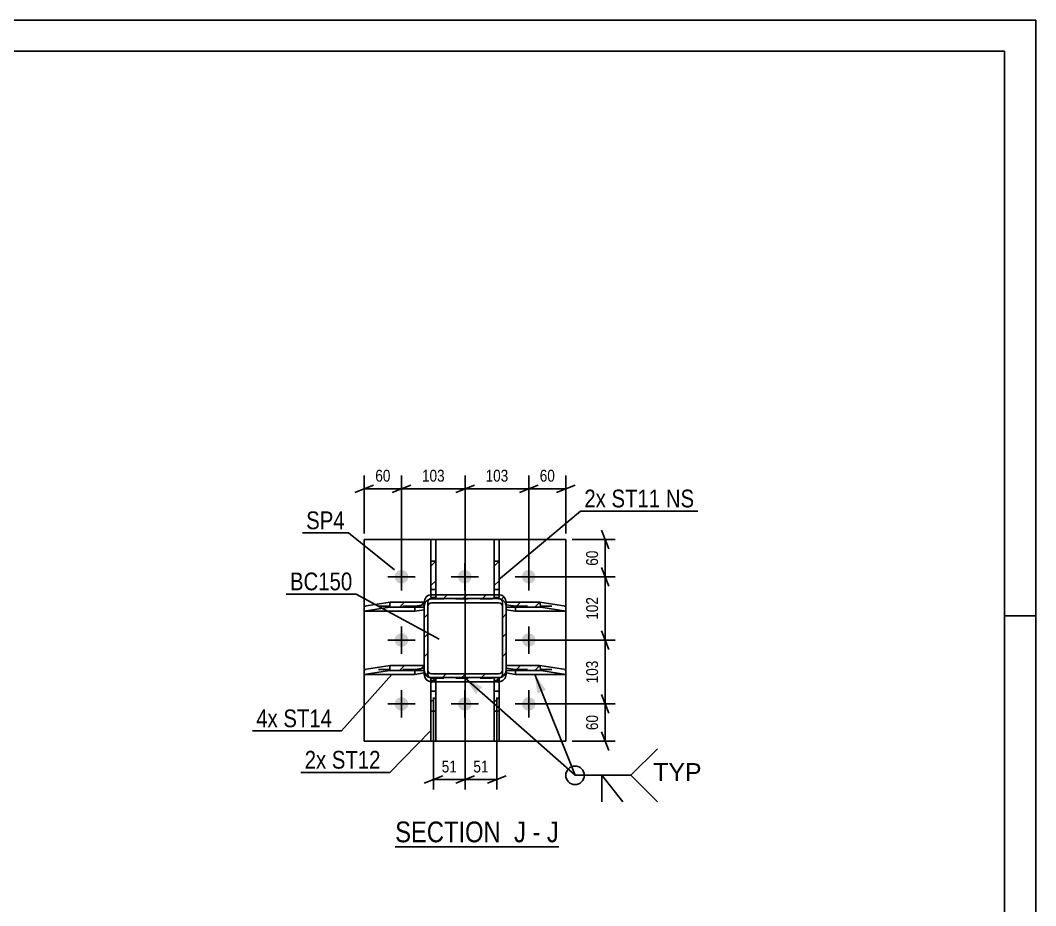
# Model space of a CAD drawing. Header units: millimetres. Extents: x -167 to 1022, y -666 to 175.
# Drawn here: x 858.5 to 1022.1, y 32.1 to 174.8 of the extents above; entities that cross this region are included whole.
import ezdxf

# ---------------------------------------------------------------- set-up
doc = ezdxf.new("R2010")
doc.units = ezdxf.units.MM
doc.linetypes.add('DXK_LINE_DOT2', pattern=[3.9198, 1.9599, -1.9599])
doc.linetypes.add('DXK_LINE_DOT3', pattern=[5.9187, 2.979, -0.9799, 0.9799, -0.9799])
doc.styles.add('Arial', font='ARIAL.TTF', dxfattribs={"height": 0.2})
doc.styles.add('Arial Narrow', font='ARIALN.TTF', dxfattribs={"height": 0.2})

# ---------------------------------------------------------------- blocks, each defined once
blk = doc.blocks.new('Unknown-389677493-14088')
at = {"color": 5, "linetype": 'Continuous'}
for p, q in [((1022.1, 174.83), (-166.9, 174.83)), ((1022.1, -666.17), (1022.1, 174.83)), ((1017.1, 169.83), (-161.9, 169.83)), ((1017.1, -661.17), (1017.1, 169.83)), ((1022.1, 78.83), (1017.1, 78.83))]:
    blk.add_line(p, q, dxfattribs=at)
blk = doc.blocks.new('Unknown-389677493-20 - 51169')
at = {"color": 6, "linetype": 'Continuous'}
blk.add_line((918.88, 41.56), (945.25, 41.56), dxfattribs=at)
at = {"color": 0, "linetype": 'Continuous'}
for points in [[(936.99, 42.31), (936.99, 45.81), (918.88, 45.81), (918.88, 42.31)], [(939.96, 42.31), (939.96, 45.81), (938.04, 45.81), (938.04, 42.31)], [(942.28, 42.31), (942.28, 45.81), (941.01, 45.81), (941.01, 42.31)], [(945.25, 42.31), (945.25, 45.81), (943.33, 45.81), (943.33, 42.31)]]:
    blk.add_wipeout(points, dxfattribs=at)
at = {"color": 7, "linetype": 'Continuous', "style": 'Arial Narrow'}
for s, p in [('SECTION ', (918.88, 42.31)), ('J', (938.04, 42.31)), ('J', (943.33, 42.31)), ('-', (941.01, 42.31))]:
    blk.add_text(s, height=3.34, dxfattribs=at).set_placement(p)
blk = doc.blocks.new('Part-389677493-51252 - 51169')
at = {"linetype": 'Continuous'}
h = blk.add_hatch(dxfattribs=at)
h.set_pattern_fill('', scale=0.7, style=0, pattern_type=0)
h.set_pattern_definition([(45, (935.6517, 68.8486), (-1.5715, 1.5715), [])])
h.paths.add_polyline_path([(935.65, 63.43), (935.65, 68.85), (934.85, 68.85), (934.85, 63.43)])
at = {"color": 7, "linetype": 'DXK_LINE_DOT2'}
for p, q in [((934.85, 63.43), (934.85, 68.85)), ((935.65, 63.43), (935.65, 68.85)), ((935.65, 68.41), (934.85, 68.41)), ((934.85, 66.67), (935.65, 66.67))]:
    blk.add_line(p, q, dxfattribs=at)
at = {"color": 2, "linetype": 'Continuous'}
for p, q in [((934.85, 63.43), (934.85, 68.85)), ((934.85, 68.85), (935.65, 68.85)), ((935.65, 68.85), (935.65, 63.43)), ((934.85, 58.61), (934.85, 63.43)), ((935.65, 63.43), (934.85, 63.43)), ((935.65, 63.43), (935.65, 58.61)), ((935.65, 58.61), (934.85, 58.61))]:
    blk.add_line(p, q, dxfattribs=at)
blk = doc.blocks.new('Part-389677493-51250 - 51169')
at = {"linetype": 'Continuous'}
h = blk.add_hatch(dxfattribs=at)
h.set_pattern_fill('', scale=0.7, style=0, pattern_type=0)
h.set_pattern_definition([(45, (936.0109, 68.941), (-1.57154, 1.57154), [])])
h.paths.add_polyline_path([(935.55, 68.85), (936.01, 68.94), (936.4, 69.2), (936.66, 69.6), (936.75, 70.06), (936.75, 81), (936.66, 81.46), (936.4, 81.85), (936.01, 82.12), (935.55, 82.21), (924.75, 82.21), (924.29, 82.12), (923.9, 81.85), (923.64, 81.46), (923.55, 81), (923.55, 70.06), (923.64, 69.6), (923.9, 69.2), (924.29, 68.94), (924.75, 68.85)])
h.paths.add_polyline_path([(924.75, 69.46), (924.52, 69.5), (924.33, 69.63), (924.2, 69.83), (924.15, 70.06), (924.15, 81), (924.2, 81.23), (924.33, 81.43), (924.52, 81.56), (924.75, 81.6), (935.55, 81.6), (935.78, 81.56), (935.98, 81.43), (936.11, 81.23), (936.15, 81), (936.15, 70.06), (936.11, 69.83), (935.98, 69.63), (935.78, 69.5), (935.55, 69.46)])
at = {"color": 2, "linetype": 'Continuous'}
for p, q in [((924.75, 82.21), (924.29, 82.12)), ((924.75, 82.21), (935.55, 82.21)), ((936.01, 82.12), (935.55, 82.21)), ((923.64, 81.46), (923.55, 81)), ((923.55, 70.06), (923.55, 81)), ((924.15, 81), (924.2, 81.23)), ((924.15, 70.06), (924.15, 81)), ((924.2, 80.55), (924.15, 80.32)), ((924.2, 81.23), (924.33, 81.43)), ((924.33, 80.75), (924.2, 80.55)), ((924.33, 81.43), (924.52, 81.56)), ((924.52, 80.88), (924.33, 80.75)), ((924.52, 81.56), (924.75, 81.6)), ((924.75, 80.93), (924.52, 80.88)), ((924.75, 81.6), (935.55, 81.6)), ((924.75, 80.93), (935.55, 80.93)), ((935.55, 81.6), (935.78, 81.56)), ((935.78, 80.88), (935.55, 80.93)), ((935.78, 81.56), (935.98, 81.43)), ((935.98, 80.75), (935.78, 80.88)), ((935.98, 81.43), (936.11, 81.23)), ((936.11, 80.55), (935.98, 80.75)), ((936.11, 81.23), (936.15, 81)), ((936.15, 80.32), (936.11, 80.55)), ((936.15, 70.06), (936.15, 81)), ((936.75, 81), (936.66, 81.46)), ((936.75, 70.06), (936.75, 81)), ((923.55, 70.06), (923.64, 69.6)), ((923.55, 69.39), (923.55, 69.6)), ((923.64, 68.92), (923.55, 69.39)), ((924.2, 69.83), (924.15, 70.06)), ((924.33, 69.63), (924.2, 69.83)), ((924.29, 68.94), (924.75, 68.85)), ((924.52, 69.5), (924.33, 69.63)), ((924.75, 69.46), (924.52, 69.5)), ((924.75, 69.46), (935.55, 69.46)), ((924.75, 68.85), (935.55, 68.85)), ((935.78, 69.5), (935.55, 69.46)), ((935.55, 68.85), (936.01, 68.94)), ((935.98, 69.63), (935.78, 69.5)), ((936.11, 69.83), (935.98, 69.63)), ((936.15, 70.06), (936.11, 69.83)), ((936.66, 69.6), (936.75, 70.06)), ((936.75, 69.39), (936.66, 68.92)), ((936.75, 69.39), (936.75, 69.6)), ((924.65, 68.19), (924.29, 68.27)), ((925.45, 68.17), (934.85, 68.17)), ((936.01, 68.27), (935.65, 68.19))]:
    blk.add_line(p, q, dxfattribs=at)
at = {"color": 7, "linetype": 'DXK_LINE_DOT2'}
for p, q in [((923.55, 69.6), (923.55, 81)), ((923.55, 80.32), (923.64, 80.79)), ((924.15, 69.39), (924.15, 81)), ((924.29, 81.44), (924.75, 81.54)), ((924.75, 81.54), (935.55, 81.54)), ((935.55, 81.54), (936.01, 81.44)), ((936.15, 69.39), (936.15, 81)), ((936.66, 80.79), (936.75, 80.32)), ((936.75, 69.6), (936.75, 81)), ((924.15, 69.39), (924.2, 69.16)), ((924.2, 69.16), (924.33, 68.96)), ((924.33, 68.96), (924.52, 68.83)), ((924.52, 68.83), (924.75, 68.78)), ((924.75, 68.78), (935.55, 68.78)), ((935.55, 68.78), (935.78, 68.83)), ((935.78, 68.83), (935.98, 68.96)), ((935.98, 68.96), (936.11, 69.16)), ((936.11, 69.16), (936.15, 69.39)), ((924.75, 68.17), (924.65, 68.19)), ((924.75, 68.17), (925.45, 68.17)), ((934.85, 68.17), (935.55, 68.17)), ((935.65, 68.19), (935.55, 68.17))]:
    blk.add_line(p, q, dxfattribs=at)
at = {"color": 7, "linetype": 'DXK_LINE_DOT3'}
blk.add_line((930.15, 73.3), (930.15, 75.53), dxfattribs=at)
at = {"color": 2, "linetype": 'Continuous'}
for centre, start, end in [((924.76, 81.01), 112.8507, 157.8477), ((935.54, 81.01), 22.1523, 67.1493), ((924.76, 70.05), 202.1523, 247.1493), ((924.76, 69.38), 202.1523, 247.1493), ((935.54, 70.05), 292.8507, 337.8477), ((935.54, 69.38), 292.8507, 337.8477)]:
    blk.add_arc(centre, 1.21, start, end, dxfattribs=at)
at = {"color": 7, "linetype": 'DXK_LINE_DOT2'}
for centre, start, end in [((924.76, 80.33), 112.8507, 157.8477), ((935.54, 80.33), 22.1523, 67.1493)]:
    blk.add_arc(centre, 1.21, start, end, dxfattribs=at)
blk = doc.blocks.new('Part-389677493-51251 - 51169')
at = {"linetype": 'Continuous'}
h = blk.add_hatch(dxfattribs=at)
h.set_pattern_fill('', scale=0.7, style=0, pattern_type=0)
h.set_pattern_definition([(45, (935.6517, 87.6226), (-1.5715, 1.5715), [])])
h.paths.add_polyline_path([(935.65, 82.21), (935.65, 87.62), (934.85, 87.62), (934.85, 82.21)])
at = {"color": 2, "linetype": 'Continuous'}
for p, q in [((934.85, 91.11), (935.65, 91.11)), ((934.85, 87.62), (934.85, 91.11)), ((935.65, 91.11), (935.65, 87.62)), ((934.85, 82.21), (934.85, 87.62)), ((934.85, 87.62), (935.65, 87.62)), ((935.65, 87.62), (935.65, 82.21)), ((935.65, 82.21), (934.85, 82.21)), ((935.65, 82.19), (935.65, 82.21))]:
    blk.add_line(p, q, dxfattribs=at)
at = {"color": 7, "linetype": 'DXK_LINE_DOT2'}
for p, q in [((934.85, 81.77), (934.85, 87.62)), ((935.65, 82.21), (935.65, 87.62)), ((934.85, 83.04), (935.65, 83.04)), ((935.65, 81.77), (935.65, 82.19)), ((934.85, 81.77), (935.65, 81.77))]:
    blk.add_line(p, q, dxfattribs=at)
blk = doc.blocks.new('Part-389677493-51253 - 51169')
at = {"linetype": 'Continuous'}
h = blk.add_hatch(dxfattribs=at)
h.set_pattern_fill('', scale=0.7, style=0, pattern_type=0)
h.set_pattern_definition([(45, (925.4517, 87.6226), (-1.5715, 1.5715), [])])
h.paths.add_polyline_path([(925.45, 82.21), (925.45, 87.62), (924.65, 87.62), (924.65, 82.21)])
at = {"color": 2, "linetype": 'Continuous'}
for p, q in [((924.65, 91.11), (925.45, 91.11)), ((924.65, 87.62), (924.65, 91.11)), ((925.45, 91.11), (925.45, 87.62)), ((924.65, 82.21), (924.65, 87.62)), ((924.65, 87.62), (925.45, 87.62)), ((925.45, 87.62), (925.45, 82.21)), ((924.65, 82.19), (924.65, 82.21)), ((925.45, 82.21), (924.65, 82.21))]:
    blk.add_line(p, q, dxfattribs=at)
at = {"color": 7, "linetype": 'DXK_LINE_DOT2'}
for p, q in [((924.65, 81.77), (924.65, 87.62)), ((925.45, 87.62), (925.45, 81.77)), ((924.65, 83.04), (925.45, 83.04)), ((925.45, 81.77), (924.65, 81.77))]:
    blk.add_line(p, q, dxfattribs=at)
blk = doc.blocks.new('Part-389677493-51254 - 51169')
at = {"linetype": 'Continuous'}
h = blk.add_hatch(dxfattribs=at)
h.set_pattern_fill('', scale=0.7, style=0, pattern_type=0)
h.set_pattern_definition([(45, (925.4517, 68.8486), (-1.5715, 1.5715), [])])
h.paths.add_polyline_path([(925.45, 63.43), (925.45, 68.85), (924.65, 68.85), (924.65, 63.43)])
at = {"color": 7, "linetype": 'DXK_LINE_DOT2'}
for p, q in [((924.65, 63.43), (924.65, 68.85)), ((925.45, 63.43), (925.45, 68.85)), ((925.45, 68.41), (924.65, 68.41)), ((924.65, 66.67), (925.45, 66.67))]:
    blk.add_line(p, q, dxfattribs=at)
at = {"color": 2, "linetype": 'Continuous'}
for p, q in [((924.65, 63.43), (924.65, 68.85)), ((924.65, 68.85), (925.45, 68.85)), ((925.45, 68.85), (925.45, 63.43)), ((924.65, 58.61), (924.65, 63.43)), ((925.45, 63.43), (924.65, 63.43)), ((925.45, 63.43), (925.45, 58.61)), ((925.45, 58.61), (924.65, 58.61))]:
    blk.add_line(p, q, dxfattribs=at)
blk = doc.blocks.new('Part-389677493-51255 - 51169')
at = {"linetype": 'Continuous'}
h = blk.add_hatch(dxfattribs=at)
h.set_pattern_fill('', scale=0.7, style=0, pattern_type=0)
h.set_pattern_definition([(45, (923.5517, 81.0345), (-1.57154, 1.57154), [])])
h.paths.add_polyline_path([(923.55, 80.22), (923.55, 81.03), (918.09, 81.03), (917.97, 80.22)])
at = {"color": 2, "linetype": 'Continuous'}
for p, q in [((913.9, 80.36), (918.09, 81.03)), ((913.9, 80.36), (913.9, 79.57)), ((913.9, 79.57), (917.97, 80.22)), ((918.09, 81.03), (917.97, 80.22)), ((917.97, 80.22), (923.55, 80.22)), ((923.55, 81.03), (918.09, 81.03)), ((923.55, 80.22), (923.55, 81.03)), ((922.05, 79.57), (913.9, 79.57)), ((922.05, 79.57), (923.55, 79.8))]:
    blk.add_line(p, q, dxfattribs=at)
at = {"color": 7, "linetype": 'DXK_LINE_DOT2'}
for p, q in [((922.05, 80.36), (913.9, 80.36)), ((923.55, 80.59), (922.05, 80.36)), ((922.05, 80.36), (922.05, 79.57)), ((923.55, 79.8), (923.55, 81.03))]:
    blk.add_line(p, q, dxfattribs=at)
blk = doc.blocks.new('Part-389677493-51256 - 51169')
at = {"linetype": 'Continuous'}
h = blk.add_hatch(dxfattribs=at)
h.set_pattern_fill('', scale=0.7, style=0, pattern_type=0)
h.set_pattern_definition([(45, (923.5517, 70.8344), (-1.57154, 1.57154), [])])
h.paths.add_polyline_path([(923.55, 70.02), (923.55, 70.83), (918.09, 70.83), (917.97, 70.02)])
at = {"color": 2, "linetype": 'Continuous'}
for p, q in [((913.9, 70.16), (918.09, 70.83)), ((918.09, 70.83), (917.97, 70.02)), ((923.55, 70.83), (918.09, 70.83)), ((923.55, 70.02), (923.55, 70.83)), ((913.9, 70.16), (913.9, 69.37)), ((913.9, 69.37), (917.97, 70.02)), ((922.05, 69.37), (913.9, 69.37)), ((917.97, 70.02), (923.55, 70.02)), ((922.05, 69.37), (923.55, 69.6)), ((923.55, 69.6), (923.55, 70.02))]:
    blk.add_line(p, q, dxfattribs=at)
at = {"color": 7, "linetype": 'DXK_LINE_DOT2'}
for p, q in [((923.55, 70.39), (922.05, 70.16)), ((923.55, 70.02), (923.55, 70.83)), ((922.05, 70.16), (913.9, 70.16)), ((922.05, 70.16), (922.05, 69.37))]:
    blk.add_line(p, q, dxfattribs=at)
blk = doc.blocks.new('Part-389677493-51257 - 51169')
at = {"linetype": 'Continuous'}
h = blk.add_hatch(dxfattribs=at)
h.set_pattern_fill('', scale=0.7, style=0, pattern_type=0)
h.set_pattern_definition([(45, (942.2103, 81.0345), (-1.57154, 1.57154), [])])
h.paths.add_polyline_path([(942.33, 80.22), (942.21, 81.03), (936.75, 81.03), (936.75, 80.22)])
at = {"color": 7, "linetype": 'DXK_LINE_DOT2'}
for p, q in [((936.75, 79.8), (936.75, 81.03)), ((936.75, 80.59), (938.25, 80.36)), ((938.25, 79.57), (938.25, 80.36)), ((938.25, 80.36), (946.4, 80.36))]:
    blk.add_line(p, q, dxfattribs=at)
at = {"color": 2, "linetype": 'Continuous'}
for p, q in [((936.75, 81.03), (942.21, 81.03)), ((936.75, 80.22), (936.75, 81.03)), ((942.33, 80.22), (936.75, 80.22)), ((946.4, 80.36), (942.21, 81.03)), ((942.21, 81.03), (942.33, 80.22)), ((946.4, 79.57), (942.33, 80.22)), ((946.4, 79.57), (946.4, 80.36)), ((936.75, 79.8), (938.25, 79.57)), ((938.25, 79.57), (946.4, 79.57))]:
    blk.add_line(p, q, dxfattribs=at)
blk = doc.blocks.new('Part-389677493-51258 - 51169')
at = {"linetype": 'Continuous'}
h = blk.add_hatch(dxfattribs=at)
h.set_pattern_fill('', scale=0.7, style=0, pattern_type=0)
h.set_pattern_definition([(45, (942.211, 70.8344), (-1.57154, 1.57154), [])])
h.paths.add_polyline_path([(942.33, 70.02), (942.21, 70.83), (936.75, 70.83), (936.75, 70.02)])
at = {"color": 7, "linetype": 'DXK_LINE_DOT2'}
for p, q in [((936.75, 70.02), (936.75, 70.83)), ((936.75, 70.39), (938.25, 70.16)), ((938.25, 69.37), (938.25, 70.16)), ((938.25, 70.16), (946.4, 70.16))]:
    blk.add_line(p, q, dxfattribs=at)
at = {"color": 2, "linetype": 'Continuous'}
for p, q in [((936.75, 70.83), (942.21, 70.83)), ((936.75, 70.02), (936.75, 70.83)), ((946.4, 70.16), (942.21, 70.83)), ((942.21, 70.83), (942.33, 70.02)), ((936.75, 69.6), (936.75, 70.02)), ((942.33, 70.02), (936.75, 70.02)), ((936.75, 69.6), (938.25, 69.37)), ((938.25, 69.37), (946.4, 69.37)), ((946.4, 69.37), (942.33, 70.02)), ((946.4, 69.37), (946.4, 70.16))]:
    blk.add_line(p, q, dxfattribs=at)
blk = doc.blocks.new('Part-389677493-51259 - 51169')
at = {"color": 2, "linetype": 'Continuous'}
for p, q in [((913.9, 91.11), (946.4, 91.11)), ((913.9, 80.36), (913.9, 91.11)), ((946.4, 80.36), (946.4, 91.11)), ((913.9, 70.16), (913.9, 79.57)), ((946.4, 70.16), (946.4, 79.57)), ((913.9, 58.61), (913.9, 69.37)), ((946.4, 58.61), (946.4, 69.37)), ((946.4, 58.61), (913.9, 58.61))]:
    blk.add_line(p, q, dxfattribs=at)
at = {"color": 7, "linetype": 'DXK_LINE_DOT2'}
for p, q in [((913.9, 79.57), (913.9, 80.36)), ((946.4, 79.57), (946.4, 80.36)), ((913.9, 69.37), (913.9, 70.16)), ((946.4, 69.37), (946.4, 70.16))]:
    blk.add_line(p, q, dxfattribs=at)
blk = doc.blocks.new('Bolt-389677493-51343 - 51169')
at = {"linetype": 'Continuous'}
for points in [[(919.9, 84.01, -1), (919.9, 86.21, -1)], [(930.1, 84.01, -1), (930.1, 86.21, -1)], [(940.4, 84.01, -1), (940.4, 86.21, -1)], [(919.9, 73.81, -1), (919.9, 76.01, -1)], [(940.4, 73.81, -1), (940.4, 76.01, -1)], [(919.9, 63.51, -1), (919.9, 65.71, -1)], [(930.1, 63.51, -1), (930.1, 65.71, -1)], [(940.4, 63.51, -1), (940.4, 65.71, -1)]]:
    blk.add_hatch(color=1, dxfattribs=at).paths.add_polyline_path(points)
at = {"color": 1, "linetype": 'Continuous'}
for p, q in [((919.9, 82.91), (919.9, 87.31)), ((930.1, 82.91), (930.1, 87.31)), ((940.4, 82.91), (940.4, 87.31)), ((922.1, 85.11), (917.7, 85.11)), ((932.3, 85.11), (927.9, 85.11)), ((942.6, 85.11), (938.2, 85.11)), ((919.9, 72.71), (919.9, 77.11)), ((940.4, 72.71), (940.4, 77.11)), ((922.1, 74.91), (917.7, 74.91)), ((942.6, 74.91), (938.2, 74.91)), ((919.9, 62.41), (919.9, 66.81)), ((930.1, 62.41), (930.1, 66.81)), ((940.4, 62.41), (940.4, 66.81)), ((922.1, 64.61), (917.7, 64.61)), ((932.3, 64.61), (927.9, 64.61)), ((942.6, 64.61), (938.2, 64.61))]:
    blk.add_line(p, q, dxfattribs=at)
blk = doc.blocks.new('StraightDimension-389677493-78489 - 51169')
at = {"color": 7, "linetype": 'Continuous'}
for p, q in [((930.15, 73.6), (930.15, 50.81)), ((925.05, 65.67), (925.05, 50.81)), ((923.55, 51.81), (926.55, 53.01)), ((925.05, 52.41), (930.15, 52.41)), ((931.65, 53.01), (928.65, 51.81))]:
    blk.add_line(p, q, dxfattribs=at)
at = {"color": 0}
blk.add_wipeout([(929.22, 53.16), (929.22, 55.96), (925.98, 55.96), (925.98, 53.16)], dxfattribs=at)
at = {"color": 3, "style": 'Arial Narrow'}
blk.add_text('51', height=1.909, dxfattribs=at).set_placement((926.38, 53.56))
blk = doc.blocks.new('StraightDimension-389677493-78412 - 51169')
at = {"color": 7, "linetype": 'Continuous'}
for p, q in [((941.4, 85.11), (954.32, 85.11)), ((952.12, 86.61), (953.32, 83.61)), ((952.72, 74.91), (952.72, 85.11)), ((953.32, 73.41), (952.12, 76.41)), ((941.4, 74.91), (954.32, 74.91))]:
    blk.add_line(p, q, dxfattribs=at)
at = {"color": 0}
blk.add_wipeout([(951.97, 82.23), (949.17, 82.23), (949.17, 77.78), (951.97, 77.78)], dxfattribs=at)
at = {"color": 3, "style": 'Arial Narrow'}
blk.add_text('102', height=1.909, rotation=90.0002, dxfattribs=at).set_placement((951.57, 78.18))
blk = doc.blocks.new('StraightDimension-389677493-78348 - 51169')
at = {"color": 7, "linetype": 'Continuous'}
for p, q in [((918.4, 98.7), (921.4, 99.9)), ((919.9, 86.11), (919.9, 101.45)), ((931.65, 99.9), (928.65, 98.7)), ((930.15, 75.6), (930.15, 101.45)), ((919.9, 99.3), (930.15, 99.3))]:
    blk.add_line(p, q, dxfattribs=at)
at = {"color": 0}
blk.add_wipeout([(927.25, 100.05), (927.25, 102.85), (922.8, 102.85), (922.8, 100.05)], dxfattribs=at)
at = {"color": 3, "style": 'Arial Narrow'}
blk.add_text('103', height=1.909, dxfattribs=at).set_placement((923.2, 100.45))
blk = doc.blocks.new('StraightDimension-389677493-78346 - 51169')
at = {"color": 7, "linetype": 'Continuous'}
for p, q in [((938.9, 98.7), (941.9, 99.9)), ((940.4, 86.11), (940.4, 101.45)), ((947.9, 99.9), (944.9, 98.7)), ((946.4, 92.11), (946.4, 101.45)), ((940.4, 99.3), (946.4, 99.3))]:
    blk.add_line(p, q, dxfattribs=at)
at = {"color": 0}
blk.add_wipeout([(945.02, 100.05), (945.02, 102.85), (941.78, 102.85), (941.78, 100.05)], dxfattribs=at)
at = {"color": 3, "style": 'Arial Narrow'}
blk.add_text('60', height=1.909, dxfattribs=at).set_placement((942.18, 100.45))
blk = doc.blocks.new('StraightDimension-389677493-78411 - 51169')
at = {"color": 7, "linetype": 'Continuous'}
for p, q in [((952.12, 92.61), (953.32, 89.61)), ((947.4, 91.11), (954.32, 91.11)), ((952.72, 85.11), (952.72, 91.11)), ((941.4, 85.11), (954.32, 85.11)), ((953.32, 83.61), (952.12, 86.61))]:
    blk.add_line(p, q, dxfattribs=at)
at = {"color": 0}
blk.add_wipeout([(951.97, 89.72), (949.17, 89.72), (949.17, 86.49), (951.97, 86.49)], dxfattribs=at)
at = {"color": 3, "style": 'Arial Narrow'}
blk.add_text('60', height=1.909, rotation=90.0002, dxfattribs=at).set_placement((951.57, 86.89))
blk = doc.blocks.new('StraightDimension-389677493-78347 - 51169')
at = {"color": 7, "linetype": 'Continuous'}
for p, q in [((928.65, 98.7), (931.65, 99.9)), ((930.15, 75.6), (930.15, 101.45)), ((941.9, 99.9), (938.9, 98.7)), ((940.4, 86.11), (940.4, 101.45)), ((930.15, 99.3), (940.4, 99.3))]:
    blk.add_line(p, q, dxfattribs=at)
at = {"color": 0}
blk.add_wipeout([(937.5, 100.05), (937.5, 102.85), (933.05, 102.85), (933.05, 100.05)], dxfattribs=at)
at = {"color": 3, "style": 'Arial Narrow'}
blk.add_text('103', height=1.909, dxfattribs=at).set_placement((933.45, 100.45))
blk = doc.blocks.new('StraightDimension-389677493-78413 - 51169')
at = {"color": 7, "linetype": 'Continuous'}
for p, q in [((952.12, 76.41), (953.32, 73.41)), ((941.4, 74.91), (954.32, 74.91)), ((952.72, 64.61), (952.72, 74.91)), ((953.32, 63.11), (952.12, 66.11)), ((941.4, 64.61), (954.32, 64.61))]:
    blk.add_line(p, q, dxfattribs=at)
at = {"color": 0}
blk.add_wipeout([(951.97, 71.98), (949.17, 71.98), (949.17, 67.53), (951.97, 67.53)], dxfattribs=at)
at = {"color": 3, "style": 'Arial Narrow'}
blk.add_text('103', height=1.909, rotation=90.0002, dxfattribs=at).set_placement((951.57, 67.93))
blk = doc.blocks.new('StraightDimension-389677493-78349 - 51169')
at = {"color": 7, "linetype": 'Continuous'}
for p, q in [((912.4, 98.7), (915.4, 99.9)), ((913.9, 92.11), (913.9, 101.45)), ((921.4, 99.9), (918.4, 98.7)), ((919.9, 86.11), (919.9, 101.45)), ((913.9, 99.3), (919.9, 99.3))]:
    blk.add_line(p, q, dxfattribs=at)
at = {"color": 0}
blk.add_wipeout([(918.52, 100.05), (918.52, 102.85), (915.28, 102.85), (915.28, 100.05)], dxfattribs=at)
at = {"color": 3, "style": 'Arial Narrow'}
blk.add_text('60', height=1.909, dxfattribs=at).set_placement((915.68, 100.45))
blk = doc.blocks.new('StraightDimension-389677493-78414 - 51169')
at = {"color": 7, "linetype": 'Continuous'}
for p, q in [((952.12, 66.11), (953.32, 63.11)), ((941.4, 64.61), (954.32, 64.61)), ((952.72, 58.61), (952.72, 64.61)), ((953.32, 57.11), (952.12, 60.11)), ((947.4, 58.61), (954.32, 58.61))]:
    blk.add_line(p, q, dxfattribs=at)
at = {"color": 0}
blk.add_wipeout([(951.97, 63.22), (949.17, 63.22), (949.17, 59.99), (951.97, 59.99)], dxfattribs=at)
at = {"color": 3, "style": 'Arial Narrow'}
blk.add_text('60', height=1.909, rotation=90.0002, dxfattribs=at).set_placement((951.57, 60.39))
blk = doc.blocks.new('StraightDimension-389677493-78488 - 51169')
at = {"color": 7, "linetype": 'Continuous'}
for p, q in [((930.15, 73.6), (930.15, 50.81)), ((935.25, 65.67), (935.25, 50.81)), ((928.65, 51.81), (931.65, 53.01)), ((930.15, 52.41), (935.25, 52.41)), ((936.75, 53.01), (933.75, 51.81))]:
    blk.add_line(p, q, dxfattribs=at)
at = {"color": 0}
blk.add_wipeout([(934.32, 53.16), (934.32, 55.96), (931.08, 55.96), (931.08, 53.16)], dxfattribs=at)
at = {"color": 3, "style": 'Arial Narrow'}
blk.add_text('51', height=1.909, dxfattribs=at).set_placement((931.48, 53.56))
blk = doc.blocks.new('MarkSet-389677493-51513 - 51169')
at = {"color": 30, "linetype": 'Continuous'}
blk.add_line((924.65, 60.31), (918.03, 53.58), dxfattribs=at)
at = {"color": 0}
for points in [[(907.77, 54.18), (907.77, 57.18), (904.3, 57.18), (904.3, 54.18)], [(916.53, 54.18), (916.53, 57.18), (908.67, 57.18), (908.67, 54.18)]]:
    blk.add_wipeout(points, dxfattribs=at)
for points in [[(907.77, 54.18), (907.77, 57.18), (904.3, 57.18), (904.3, 54.18)], [(916.53, 54.18), (916.53, 57.18), (908.67, 57.18), (908.67, 54.18)]]:
    blk.add_wipeout(points, dxfattribs=at)
at = {"color": 30, "linetype": 'Continuous'}
blk.add_line((903.7, 53.58), (918.03, 53.58), dxfattribs=at)
at = {"color": 3, "style": 'Arial Narrow'}
for s, p in [('2x', (904.3, 54.18)), ('ST12', (908.67, 54.18))]:
    blk.add_text(s, height=2.863, dxfattribs=at).set_placement(p)
blk = doc.blocks.new('Mark-389677493-51629 - 51169')
at = {"color": 0}
blk.add_wipeout([(911.98, 82.93), (911.98, 85.93), (901.93, 85.93), (901.93, 82.93)], dxfattribs=at)
blk.add_wipeout([(911.98, 82.93), (911.98, 85.93), (901.93, 85.93), (901.93, 82.93)], dxfattribs=at)
at = {"color": 30, "linetype": 'Continuous'}
for p in [(901.33, 82.33), (925.99, 75.04)]:
    blk.add_line(p, (912.58, 82.33), dxfattribs=at)
at = {"color": 3, "style": 'Arial Narrow'}
blk.add_text('BC150', height=2.863, dxfattribs=at).set_placement((901.93, 82.93))
blk = doc.blocks.new('Mark-389677493-51632 - 51169')
at = {"color": 0}
blk.add_wipeout([(910.75, 92.78), (910.75, 95.78), (904.54, 95.78), (904.54, 92.78)], dxfattribs=at)
blk.add_wipeout([(910.75, 92.78), (910.75, 95.78), (904.54, 95.78), (904.54, 92.78)], dxfattribs=at)
at = {"color": 30, "linetype": 'Continuous'}
for p in [(903.94, 92.18), (918.79, 86.22)]:
    blk.add_line(p, (911.35, 92.18), dxfattribs=at)
at = {"color": 3, "style": 'Arial Narrow'}
blk.add_text('SP4', height=2.863, dxfattribs=at).set_placement((904.54, 92.78))
blk = doc.blocks.new('WeldMark-389677493-55364 - 51169')
at = {"linetype": 'Continuous'}
for points in [[(931.9, 66.23), (930.15, 68.78), (932.9, 67.35)], [(941.79, 66.31), (941.37, 69.37), (943.18, 66.86)]]:
    blk.add_hatch(color=30, dxfattribs=at).paths.add_polyline_path(points)
at = {"color": 30, "linetype": 'Continuous'}
for p, q in [((930.15, 68.78), (947.87, 53.1)), ((941.37, 69.37), (947.87, 53.1)), ((947.87, 53.1), (956.87, 53.1))]:
    blk.add_line(p, q, dxfattribs=at)
at = {"color": 3, "linetype": 'Continuous'}
for q in [(955.58, 48.81), (952.16, 48.81)]:
    blk.add_line((952.16, 53.1), q, dxfattribs=at)
for start, end in [(90, 270), (270, 90)]:
    blk.add_arc((947.87, 53.1), 1.5, start, end, dxfattribs=at)
at = {"color": 0, "linetype": 'Continuous'}
blk.add_wipeout([(968.25, 52.2), (968.25, 55.2), (960.47, 55.2), (960.47, 52.2)], dxfattribs=at)
blk.add_wipeout([(968.25, 52.2), (968.25, 55.2), (960.47, 55.2), (960.47, 52.2)], dxfattribs=at)
at = {"color": 3, "linetype": 'Continuous'}
for q in [(961.16, 57.38), (961.16, 48.81)]:
    blk.add_line((956.87, 53.1), q, dxfattribs=at)
at = {"color": 3, "linetype": 'Continuous', "style": 'Arial'}
blk.add_text('TYP', height=2.865, dxfattribs=at).set_placement((960.47, 52.2))
blk = doc.blocks.new('MarkSet-389677493-64049 - 51169')
at = {"color": 0}
for points in [[(952.84, 96.3), (952.84, 99.3), (949.37, 99.3), (949.37, 96.3)], [(961.6, 96.3), (961.6, 99.3), (953.74, 99.3), (953.74, 96.3)], [(967.06, 96.3), (967.06, 99.3), (962.5, 99.3), (962.5, 96.3)]]:
    blk.add_wipeout(points, dxfattribs=at)
for points in [[(952.84, 96.3), (952.84, 99.3), (949.37, 99.3), (949.37, 96.3)], [(961.6, 96.3), (961.6, 99.3), (953.74, 99.3), (953.74, 96.3)], [(967.06, 96.3), (967.06, 99.3), (962.5, 99.3), (962.5, 96.3)]]:
    blk.add_wipeout(points, dxfattribs=at)
at = {"color": 30, "linetype": 'Continuous'}
for p, q in [((935.55, 84.63), (948.77, 95.7)), ((948.77, 95.7), (967.66, 95.7))]:
    blk.add_line(p, q, dxfattribs=at)
at = {"color": 3, "style": 'Arial Narrow'}
for s, p in [('2x', (949.37, 96.3)), ('ST11', (953.74, 96.3)), ('NS', (962.5, 96.3))]:
    blk.add_text(s, height=2.863, dxfattribs=at).set_placement(p)
blk = doc.blocks.new('MarkSet-389677493-78524 - 51169')
at = {"color": 30, "linetype": 'Continuous'}
blk.add_line((918.33, 69.37), (910.21, 60.25), dxfattribs=at)
at = {"color": 0}
for points in [[(899.96, 60.85), (899.96, 63.85), (896.49, 63.85), (896.49, 60.85)], [(908.71, 60.85), (908.71, 63.85), (900.86, 63.85), (900.86, 60.85)]]:
    blk.add_wipeout(points, dxfattribs=at)
for points in [[(899.96, 60.85), (899.96, 63.85), (896.49, 63.85), (896.49, 60.85)], [(908.71, 60.85), (908.71, 63.85), (900.86, 63.85), (900.86, 60.85)]]:
    blk.add_wipeout(points, dxfattribs=at)
at = {"color": 30, "linetype": 'Continuous'}
blk.add_line((895.89, 60.25), (910.21, 60.25), dxfattribs=at)
at = {"color": 3, "style": 'Arial Narrow'}
for s, p in [('4x', (896.49, 60.85)), ('ST14', (900.86, 60.85))]:
    blk.add_text(s, height=2.863, dxfattribs=at).set_placement(p)

msp = doc.modelspace()

# ---------------------------------------------------------------- block references
for name in ['Unknown-389677493-14088', 'Part-389677493-51259 - 51169', 'Part-389677493-51253 - 51169', 'Part-389677493-51251 - 51169', 'Bolt-389677493-51343 - 51169', 'Part-389677493-51250 - 51169', 'Part-389677493-51255 - 51169', 'Part-389677493-51257 - 51169', 'Part-389677493-51256 - 51169', 'Part-389677493-51258 - 51169', 'Part-389677493-51254 - 51169', 'Part-389677493-51252 - 51169']:
    msp.add_blockref(name, (0, 0))

# ---------------------------------------------------------------- next in the draw order: block references
for name in ['StraightDimension-389677493-78348 - 51169', 'StraightDimension-389677493-78412 - 51169', 'StraightDimension-389677493-78489 - 51169', 'Unknown-389677493-20 - 51169']:
    msp.add_blockref(name, (0, 0))

# ---------------------------------------------------------------- next in the draw order: block references
for name in ['StraightDimension-389677493-78349 - 51169', 'StraightDimension-389677493-78346 - 51169', 'StraightDimension-389677493-78488 - 51169', 'MarkSet-389677493-51513 - 51169']:
    msp.add_blockref(name, (0, 0))

# ---------------------------------------------------------------- next in the draw order: block references
for name in ['StraightDimension-389677493-78411 - 51169', 'Mark-389677493-51629 - 51169', 'MarkSet-389677493-78524 - 51169']:
    msp.add_blockref(name, (0, 0))

# ---------------------------------------------------------------- next in the draw order: block references
for name in ['StraightDimension-389677493-78347 - 51169', 'Mark-389677493-51632 - 51169']:
    msp.add_blockref(name, (0, 0))

# ---------------------------------------------------------------- next in the draw order: block references
for name in ['MarkSet-389677493-64049 - 51169', 'StraightDimension-389677493-78413 - 51169']:
    msp.add_blockref(name, (0, 0))

# ---------------------------------------------------------------- next in the draw order: block references
msp.add_blockref('StraightDimension-389677493-78414 - 51169', (0, 0))

# ---------------------------------------------------------------- next in the draw order: block references
msp.add_blockref('WeldMark-389677493-55364 - 51169', (0, 0))

doc.saveas('drawing.dxf')
